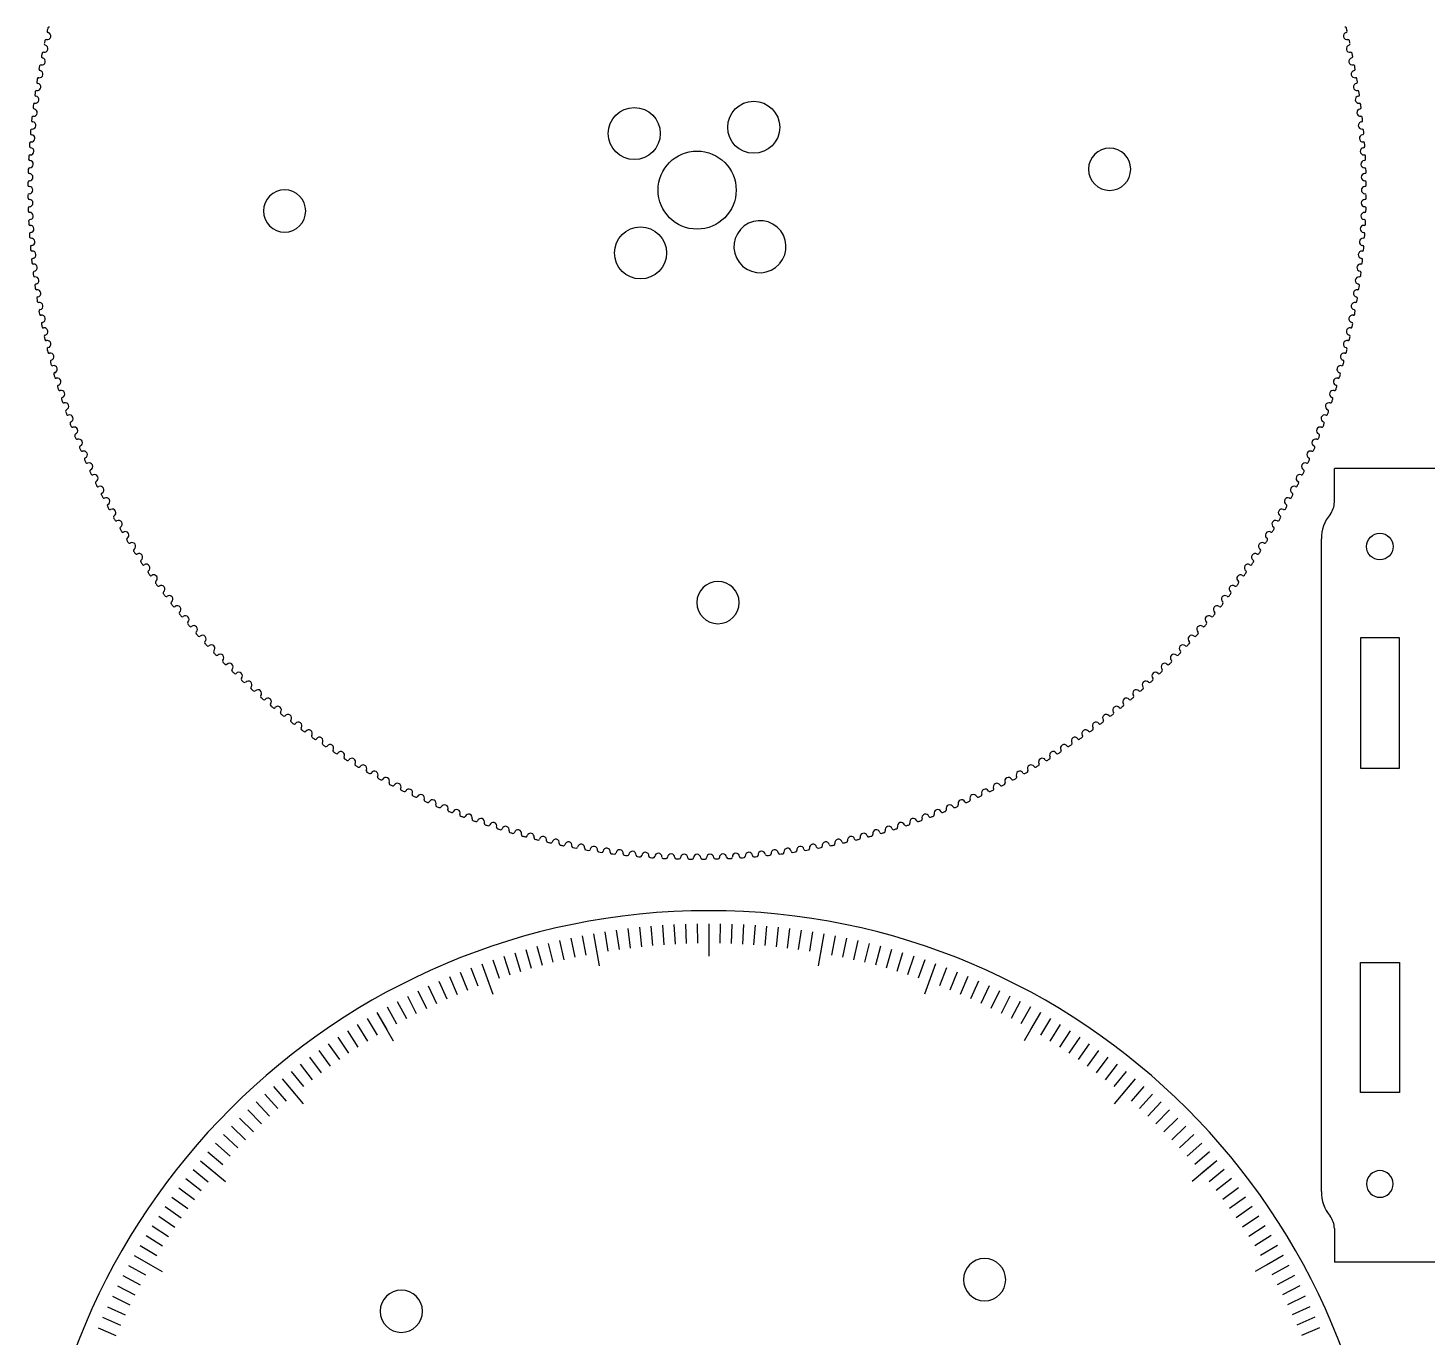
# Model space of a CAD drawing. Extents: x 367 to 1417, y -737 to 16.
# Drawn here: x 771.5 to 986.6, y -593.6 to -392.3 of the extents above; entities that cross this region are included whole.
import ezdxf

# ---------------------------------------------------------------- set-up
doc = ezdxf.new("R2010")
doc.units = 0
doc.layers.get('0').update_dxf_attribs({"color": 253, "linetype": 'CONTINUOUS'})

msp = doc.modelspace()

# ---------------------------------------------------------------- linework, layer by layer
at = {"color": 38}
for p, q in [((972.39, -465.19), (972.39, -460.03)), ((988.34, -460.03), (972.39, -460.03)), ((970.39, -571.21), (970.39, -470.85)), ((976.39, -486.08), (976.39, -506.08)), ((982.39, -486.08), (976.39, -486.08)), ((982.39, -506.08), (982.39, -486.08)), ((976.39, -506.08), (982.39, -506.08)), ((976.39, -555.98), (976.39, -535.98)), ((976.39, -535.98), (982.39, -535.98)), ((982.39, -535.98), (982.39, -555.98)), ((982.39, -555.98), (976.39, -555.98)), ((972.39, -576.87), (972.39, -582.03)), ((988.34, -582.03), (972.39, -582.03))]:
    msp.add_line(p, q, dxfattribs=at)
for p, q in [((860.24, -531.27), (860.71, -534.23)), ((862, -531), (862.42, -533.97)), ((863.77, -530.77), (864.13, -533.75)), ((865.54, -530.57), (865.85, -533.55)), ((867.31, -530.4), (867.57, -533.39)), ((869.08, -530.26), (869.29, -533.25)), ((870.86, -530.15), (871.02, -533.15)), ((872.64, -530.07), (872.74, -533.07)), ((874.42, -530.03), (874.47, -533.03)), ((876.2, -530.01), (876.2, -533.01)), ((876.2, -530.01), (876.2, -535.01)), ((877.98, -530.03), (877.93, -533.03)), ((879.76, -530.07), (879.66, -533.07)), ((881.54, -530.15), (881.38, -533.15)), ((883.32, -530.26), (883.11, -533.25)), ((885.09, -530.4), (884.83, -533.39)), ((886.86, -530.57), (886.55, -533.55)), ((888.63, -530.77), (888.27, -533.75)), ((890.4, -531), (889.98, -533.97)), ((892.16, -531.27), (891.69, -534.23)), ((851.52, -533.04), (852.25, -535.95)), ((853.25, -532.62), (853.93, -535.55)), ((854.99, -532.24), (855.62, -535.17)), ((856.74, -531.88), (857.31, -534.83)), ((858.49, -531.56), (859.01, -534.51)), ((858.49, -531.56), (859.36, -536.48)), ((893.91, -531.56), (893.04, -536.48)), ((893.91, -531.56), (893.39, -534.51)), ((895.66, -531.88), (895.09, -534.83)), ((897.41, -532.24), (896.78, -535.17)), ((899.15, -532.62), (898.47, -535.55)), ((900.88, -533.04), (900.15, -535.95)), ((842.99, -535.57), (843.97, -538.4)), ((844.68, -535), (845.61, -537.86)), ((846.38, -534.47), (847.26, -537.34)), ((848.08, -533.96), (848.91, -536.85)), ((849.8, -533.49), (850.58, -536.38)), ((902.6, -533.49), (901.82, -536.38)), ((904.32, -533.96), (903.49, -536.85)), ((906.02, -534.47), (905.14, -537.34)), ((907.72, -535), (906.79, -537.86)), ((909.41, -535.57), (908.43, -538.4)), ((837.99, -537.44), (839.11, -540.22)), ((839.65, -536.78), (840.72, -539.59)), ((841.31, -536.16), (842.34, -538.98)), ((841.31, -536.16), (843.02, -540.86)), ((911.09, -536.16), (909.38, -540.86)), ((911.09, -536.16), (910.06, -538.98)), ((912.75, -536.78), (911.68, -539.59)), ((914.41, -537.44), (913.29, -540.22)), ((833.09, -539.57), (834.36, -542.29)), ((834.71, -538.83), (835.93, -541.57)), ((836.35, -538.12), (837.52, -540.88)), ((916.05, -538.12), (914.88, -540.88)), ((917.69, -538.83), (916.47, -541.57)), ((919.31, -539.57), (918.04, -542.29)), ((828.31, -541.95), (829.72, -544.6)), ((829.89, -541.13), (831.25, -543.8)), ((831.49, -540.33), (832.8, -543.03)), ((920.91, -540.33), (919.6, -543.03)), ((922.51, -541.13), (921.15, -543.8)), ((924.09, -541.95), (922.68, -544.6)), ((825.2, -543.68), (826.7, -546.27)), ((825.2, -543.68), (827.7, -548.01)), ((826.75, -542.8), (828.2, -545.42)), ((925.65, -542.8), (924.2, -545.42)), ((927.2, -543.68), (924.7, -548.01)), ((927.2, -543.68), (925.7, -546.27)), ((822.15, -545.51), (823.74, -548.05)), ((823.67, -544.58), (825.21, -547.15)), ((928.73, -544.58), (927.19, -547.15)), ((930.25, -545.51), (928.66, -548.05)), ((817.7, -548.46), (819.42, -550.91)), ((819.16, -547.45), (820.84, -549.94)), ((820.65, -546.47), (822.28, -548.98)), ((931.75, -546.47), (930.12, -548.98)), ((933.24, -547.45), (931.56, -549.94)), ((934.7, -548.46), (932.98, -550.91)), ((814.81, -550.55), (816.62, -552.95)), ((816.25, -549.49), (818.01, -551.92)), ((936.15, -549.49), (934.39, -551.92)), ((937.59, -550.55), (935.78, -552.95)), ((812.01, -552.74), (813.9, -555.07)), ((813.4, -551.63), (815.25, -554)), ((939, -551.63), (937.15, -554)), ((940.39, -552.74), (938.5, -555.07)), ((810.64, -553.87), (812.56, -556.17)), ((810.64, -553.87), (813.85, -557.7)), ((941.76, -553.87), (938.55, -557.7)), ((941.76, -553.87), (939.84, -556.17)), ((807.95, -556.21), (809.96, -558.44)), ((809.28, -555.03), (811.25, -557.29)), ((943.12, -555.03), (941.15, -557.29)), ((944.45, -556.21), (942.44, -558.44)), ((805.34, -558.64), (807.43, -560.8)), ((806.64, -557.41), (808.68, -559.61)), ((945.76, -557.41), (943.72, -559.61)), ((947.06, -558.64), (944.97, -560.8)), ((802.83, -561.15), (804.99, -563.24)), ((804.08, -559.89), (806.2, -562.01)), ((948.32, -559.89), (946.2, -562.01)), ((949.57, -561.15), (947.41, -563.24)), ((801.6, -562.45), (803.8, -564.49)), ((950.8, -562.45), (948.6, -564.49)), ((799.22, -565.09), (801.48, -567.06)), ((800.4, -563.76), (802.63, -565.77)), ((952, -563.76), (949.77, -565.77)), ((953.18, -565.09), (950.92, -567.06)), ((796.93, -567.82), (799.26, -569.71)), ((798.06, -566.45), (800.36, -568.37)), ((798.06, -566.45), (801.89, -569.66)), ((954.34, -566.45), (950.51, -569.66)), ((954.34, -566.45), (952.04, -568.37)), ((955.47, -567.82), (953.14, -569.71)), ((795.82, -569.21), (798.19, -571.06)), ((956.58, -569.21), (954.21, -571.06)), ((793.68, -572.06), (796.11, -573.82)), ((794.74, -570.62), (797.14, -572.43)), ((957.66, -570.62), (955.26, -572.43)), ((958.72, -572.06), (956.29, -573.82)), ((792.65, -573.51), (795.1, -575.23)), ((959.75, -573.51), (957.3, -575.23)), ((791.64, -574.97), (794.13, -576.65)), ((960.76, -574.97), (958.27, -576.65)), ((789.7, -577.96), (792.24, -579.55)), ((790.66, -576.46), (793.17, -578.09)), ((961.74, -576.46), (959.23, -578.09)), ((962.7, -577.96), (960.16, -579.55)), ((788.77, -579.48), (791.34, -581.02)), ((963.63, -579.48), (961.06, -581.02)), ((786.99, -582.56), (789.61, -584.01)), ((787.87, -581.01), (790.46, -582.51)), ((787.87, -581.01), (792.2, -583.51)), ((964.53, -581.01), (960.2, -583.51)), ((964.53, -581.01), (961.94, -582.51)), ((965.41, -582.56), (962.79, -584.01)), ((786.14, -584.12), (788.79, -585.53)), ((966.26, -584.12), (963.61, -585.53)), ((785.32, -585.7), (787.99, -587.06)), ((967.08, -585.7), (964.41, -587.06)), ((783.76, -588.9), (786.48, -590.17)), ((784.52, -587.3), (787.22, -588.61)), ((967.88, -587.3), (965.18, -588.61)), ((968.64, -588.9), (965.92, -590.17)), ((783.02, -590.52), (785.76, -591.74)), ((969.38, -590.52), (966.64, -591.74)), ((782.31, -592.16), (785.07, -593.33)), ((970.09, -592.16), (967.33, -593.33))]:
    msp.add_line(p, q)
for centre, radius in [((883.12, -407.56), 4), ((864.76, -408.52), 4), ((874.42, -417.22), 6), ((865.72, -426.88), 4), ((979.39, -472.03), 2.05)]:
    msp.add_circle(centre, radius, dxfattribs=at)
at = {"color": 38, "extrusion": (-3.63158e-16, -2.53073e-16, -1)}
msp.add_circle((-937.84, -414.01), 3.25, dxfattribs=at)
at = {"color": 38, "extrusion": (-3.46617e-16, -5.79594e-16, -1)}
msp.add_circle((-811, -420.43), 3.25, dxfattribs=at)
at = {"color": 38, "extrusion": (-1.91627e-16, -4.08063e-16, -1)}
msp.add_circle((-877.63, -480.64), 3.25, dxfattribs=at)
at = {"color": 38, "extrusion": (-5.76932e-16, -4.16334e-16, -1)}
msp.add_circle((-876.2, -632.01), 104, dxfattribs=at)
at = {"color": 38, "extrusion": (-4.16118e-16, -3.55103e-16, -1)}
msp.add_circle((-979.39, -570.03), 2.05, dxfattribs=at)
at = {"color": 38, "extrusion": (3.68313e-15, -4.23867e-15, -1)}
msp.add_circle((-918.61, -584.75), 3.25, dxfattribs=at)
at = {"color": 38, "extrusion": (3.24541e-15, 3.84373e-15, -1)}
msp.add_circle((-828.94, -589.6), 3.25, dxfattribs=at)
at = {"color": 38}
for centre, radius, start, end in [((774.5, -393.54), 0.555, 257.2568, 76.0766), ((874.42, -417.22), 102.88, 165.9768, 166.2454), ((774.69, -392.81), 0.2, 166.2454, 256.0766), ((774.8, -392.34), 0.2, 76.1456, 165.9768), ((974.34, -393.54), 0.555, 103.9234, 282.7432), ((974.04, -392.34), 0.2, 14.0232, 103.8544), ((974.15, -392.81), 0.2, 283.9234, 13.7546), ((874.42, -417.22), 102.88, 13.7546, 14.0232), ((774.06, -395.48), 0.555, 258.3679, 77.1877), ((774.23, -394.75), 0.2, 167.3565, 257.1877), ((874.42, -417.22), 102.88, 167.0879, 167.3565), ((774.34, -394.28), 0.2, 77.2568, 167.0879), ((974.78, -395.48), 0.555, 102.8123, 281.6321), ((974.5, -394.28), 0.2, 12.9121, 102.7432), ((974.61, -394.75), 0.2, 282.8123, 12.6435), ((874.42, -417.22), 102.88, 12.6435, 12.9121), ((773.66, -397.43), 0.555, 259.479, 78.2988), ((773.81, -396.69), 0.2, 168.4676, 258.2988), ((874.42, -417.22), 102.88, 168.1991, 168.4676), ((773.91, -396.22), 0.2, 78.3679, 168.1991), ((975.18, -397.43), 0.555, 101.7012, 280.521), ((974.93, -396.22), 0.2, 11.8009, 101.6321), ((975.03, -396.69), 0.2, 281.7012, 11.5324), ((874.42, -417.22), 102.88, 11.5324, 11.8009), ((773.17, -400.13), 0.2, 80.5901, 170.4213), ((773.3, -399.39), 0.555, 260.5901, 79.4099), ((874.42, -417.22), 102.88, 169.3102, 169.5787), ((773.44, -398.65), 0.2, 169.5787, 259.4099), ((773.52, -398.17), 0.2, 79.479, 169.3102), ((975.54, -399.39), 0.555, 100.5901, 279.4099), ((975.32, -398.17), 0.2, 10.6898, 100.521), ((975.4, -398.65), 0.2, 280.5901, 10.4213), ((874.42, -417.22), 102.88, 10.4213, 10.6898), ((975.67, -400.13), 0.2, 9.5787, 99.4099), ((874.42, -417.22), 102.88, 171.5324, 171.8009), ((772.86, -402.1), 0.2, 81.7012, 171.5324), ((773.09, -400.61), 0.2, 170.6898, 260.521), ((772.97, -401.35), 0.555, 261.7012, 80.521), ((874.42, -417.22), 102.88, 170.4213, 170.6898), ((975.87, -401.35), 0.555, 99.479, 278.2988), ((975.75, -400.61), 0.2, 279.479, 9.3102), ((874.42, -417.22), 102.88, 9.3102, 9.5787), ((975.98, -402.1), 0.2, 8.4676, 98.2988), ((874.42, -417.22), 102.88, 8.1991, 8.4676), ((874.42, -417.22), 102.88, 172.6435, 172.9121), ((772.59, -404.07), 0.2, 82.8123, 172.6435), ((772.79, -402.58), 0.2, 171.8009, 261.6321), ((772.68, -403.32), 0.555, 262.8123, 81.6321), ((976.16, -403.32), 0.555, 98.3679, 277.1877), ((976.05, -402.58), 0.2, 278.3679, 8.1991), ((976.25, -404.07), 0.2, 7.3565, 97.1877), ((874.42, -417.22), 102.88, 7.0879, 7.3565), ((874.42, -417.22), 102.88, 173.7546, 174.0232), ((772.3, -406.53), 0.2, 174.0232, 263.8544), ((772.35, -406.05), 0.2, 83.9234, 173.7546), ((772.53, -404.55), 0.2, 172.9121, 262.7432), ((772.43, -405.3), 0.555, 263.9234, 82.7432), ((976.41, -405.3), 0.555, 97.2568, 276.0766), ((976.31, -404.55), 0.2, 277.2568, 7.0879), ((976.49, -406.05), 0.2, 6.2454, 96.0766), ((976.54, -406.53), 0.2, 276.1456, 5.9768), ((874.42, -417.22), 102.88, 5.9768, 6.2454), ((874.42, -417.22), 102.88, 174.8657, 175.1343), ((772.11, -408.51), 0.2, 175.1343, 264.9655), ((772.15, -408.03), 0.2, 85.0345, 174.8657), ((772.22, -407.28), 0.555, 265.0345, 83.8544), ((976.62, -407.28), 0.555, 96.1456, 274.9655), ((976.69, -408.03), 0.2, 5.1343, 94.9655), ((976.73, -408.51), 0.2, 275.0345, 4.8657), ((874.42, -417.22), 102.88, 4.8657, 5.1343), ((874.42, -417.22), 102.88, 175.9768, 176.2454), ((771.96, -410.5), 0.2, 176.2454, 266.0766), ((772, -410.02), 0.2, 86.1456, 175.9768), ((771.91, -411.25), 0.555, 267.2568, 86.0766), ((772.05, -409.26), 0.555, 266.1456, 84.9655), ((976.79, -409.26), 0.555, 95.0345, 273.8544), ((976.93, -411.25), 0.555, 93.9234, 272.7432), ((976.84, -410.02), 0.2, 4.0232, 93.8544), ((976.88, -410.5), 0.2, 273.9234, 3.7546), ((874.42, -417.22), 102.88, 3.7546, 4.0232), ((874.42, -417.22), 102.88, 177.0879, 177.3565), ((771.85, -412.48), 0.2, 177.3565, 267.1877), ((771.87, -412), 0.2, 87.2568, 177.0879), ((771.81, -413.24), 0.555, 268.3679, 87.1877), ((977.03, -413.24), 0.555, 92.8123, 271.6321), ((976.97, -412), 0.2, 2.9121, 92.7432), ((976.99, -412.48), 0.2, 272.8123, 2.6435), ((874.42, -417.22), 102.88, 2.6435, 2.9121), ((874.42, -417.22), 102.88, 178.1991, 178.4676), ((771.78, -414.47), 0.2, 178.4676, 268.2988), ((771.79, -413.99), 0.2, 88.3679, 178.1991), ((771.76, -415.23), 0.555, 269.479, 88.2988), ((977.08, -415.23), 0.555, 91.7012, 270.521), ((977.05, -413.99), 0.2, 1.8009, 91.6321), ((977.06, -414.47), 0.2, 271.7012, 1.5324), ((874.42, -417.22), 102.88, 1.5324, 1.8009), ((874.42, -417.22), 102.88, 179.3102, 179.5787), ((771.74, -416.47), 0.2, 179.5787, 269.4099), ((771.75, -415.98), 0.2, 89.479, 179.3102), ((771.74, -417.22), 0.555, 270.5901, 89.4099), ((977.1, -417.22), 0.555, 90.5901, 269.4099), ((977.09, -415.98), 0.2, 0.6898, 90.521), ((977.1, -416.47), 0.2, 270.5901, 0.4213), ((874.42, -417.22), 102.88, 0.4213, 0.6898), ((771.74, -417.97), 0.2, 90.5901, 180.4213), ((874.42, -417.22), 102.88, 180.4213, 180.6898), ((771.75, -418.46), 0.2, 180.6898, 270.521), ((771.76, -419.21), 0.555, 271.7012, 90.521), ((977.08, -419.21), 0.555, 89.479, 268.2988), ((977.09, -418.46), 0.2, 269.479, 359.3102), ((977.1, -417.97), 0.2, 359.5787, 89.4099), ((874.42, -417.22), 102.88, 359.3102, 359.5787), ((771.78, -419.97), 0.2, 91.7012, 181.5324), ((874.42, -417.22), 102.88, 181.5324, 181.8009), ((771.79, -420.45), 0.2, 181.8009, 271.6321), ((771.81, -421.2), 0.555, 272.8123, 91.6321), ((977.03, -421.2), 0.555, 88.3679, 267.1877), ((977.05, -420.45), 0.2, 268.3679, 358.1991), ((977.06, -419.97), 0.2, 358.4676, 88.2988), ((874.42, -417.22), 102.88, 358.1991, 358.4676), ((771.85, -421.96), 0.2, 92.8123, 182.6435), ((874.42, -417.22), 102.88, 182.6435, 182.9121), ((771.87, -422.44), 0.2, 182.9121, 272.7432), ((771.91, -423.19), 0.555, 273.9234, 92.7432), ((884.08, -425.92), 4, 319.0625, 318), ((976.93, -423.19), 0.555, 87.2568, 266.0766), ((976.97, -422.44), 0.2, 267.2568, 357.0879), ((976.99, -421.96), 0.2, 357.3565, 87.1877), ((874.42, -417.22), 102.88, 357.0879, 357.3565), ((771.96, -423.94), 0.2, 93.9234, 183.7546), ((874.42, -417.22), 102.88, 183.7546, 184.0232), ((772, -424.42), 0.2, 184.0232, 273.8544), ((772.11, -425.93), 0.2, 95.0345, 184.8657), ((772.05, -425.18), 0.555, 275.0345, 93.8544), ((976.79, -425.18), 0.555, 86.1456, 264.9655), ((976.73, -425.93), 0.2, 355.1343, 84.9655), ((976.84, -424.42), 0.2, 266.1456, 355.9768), ((976.88, -423.94), 0.2, 356.2454, 86.0766), ((874.42, -417.22), 102.88, 355.9768, 356.2454), ((874.42, -417.22), 102.88, 184.8657, 185.1343), ((772.15, -426.41), 0.2, 185.1343, 274.9655), ((772.3, -427.91), 0.2, 96.1456, 185.9768), ((874.42, -417.22), 102.88, 185.9768, 186.2454), ((772.22, -427.16), 0.555, 276.1456, 94.9655), ((976.62, -427.16), 0.555, 85.0345, 263.8544), ((976.54, -427.91), 0.2, 354.0232, 83.8544), ((976.69, -426.41), 0.2, 265.0345, 354.8657), ((874.42, -417.22), 102.88, 353.7546, 354.0232), ((874.42, -417.22), 102.88, 354.8657, 355.1343), ((772.35, -428.39), 0.2, 186.2454, 276.0766), ((772.53, -429.89), 0.2, 97.2568, 187.0879), ((874.42, -417.22), 102.88, 187.0879, 187.3565), ((772.43, -429.14), 0.555, 277.2568, 96.0766), ((976.41, -429.14), 0.555, 83.9234, 262.7432), ((976.31, -429.89), 0.2, 352.9121, 82.7432), ((874.42, -417.22), 102.88, 352.6435, 352.9121), ((976.49, -428.39), 0.2, 263.9234, 353.7546), ((772.59, -430.37), 0.2, 187.3565, 277.1877), ((772.79, -431.86), 0.2, 98.3679, 188.1991), ((874.42, -417.22), 102.88, 188.1991, 188.4676), ((772.68, -431.12), 0.555, 278.3679, 97.1877), ((976.16, -431.12), 0.555, 82.8123, 261.6321), ((976.05, -431.86), 0.2, 351.8009, 81.6321), ((874.42, -417.22), 102.88, 351.5324, 351.8009), ((976.25, -430.37), 0.2, 262.8123, 352.6435), ((772.86, -432.34), 0.2, 188.4676, 278.2988), ((772.97, -433.09), 0.555, 279.479, 98.2988), ((773.09, -433.83), 0.2, 99.479, 189.3102), ((874.42, -417.22), 102.88, 189.3102, 189.5787), ((773.17, -434.31), 0.2, 189.5787, 279.4099), ((975.87, -433.09), 0.555, 81.7012, 260.521), ((975.67, -434.31), 0.2, 260.5901, 350.4213), ((975.75, -433.83), 0.2, 350.6898, 80.521), ((874.42, -417.22), 102.88, 350.4213, 350.6898), ((975.98, -432.34), 0.2, 261.7012, 351.5324), ((773.3, -435.05), 0.555, 280.5901, 99.4099), ((773.44, -435.79), 0.2, 100.5901, 190.4213), ((874.42, -417.22), 102.88, 190.4213, 190.6898), ((773.52, -436.27), 0.2, 190.6898, 280.521), ((773.66, -437.01), 0.555, 281.7012, 100.521), ((975.18, -437.01), 0.555, 79.479, 258.2988), ((975.54, -435.05), 0.555, 80.5901, 259.4099), ((975.32, -436.27), 0.2, 259.479, 349.3102), ((975.4, -435.79), 0.2, 349.5787, 79.4099), ((874.42, -417.22), 102.88, 349.3102, 349.5787), ((773.81, -437.75), 0.2, 101.7012, 191.5324), ((874.42, -417.22), 102.88, 191.5324, 191.8009), ((773.91, -438.22), 0.2, 191.8009, 281.6321), ((774.06, -438.96), 0.555, 282.8123, 101.6321), ((974.78, -438.96), 0.555, 78.3679, 257.1877), ((974.93, -438.22), 0.2, 258.3679, 348.1991), ((975.03, -437.75), 0.2, 348.4676, 78.2988), ((874.42, -417.22), 102.88, 348.1991, 348.4676), ((774.23, -439.69), 0.2, 102.8123, 192.6435), ((874.42, -417.22), 102.88, 192.6435, 192.9121), ((774.34, -440.16), 0.2, 192.9121, 282.7432), ((774.5, -440.9), 0.555, 283.9234, 102.7432), ((974.34, -440.9), 0.555, 77.2568, 256.0766), ((974.5, -440.16), 0.2, 257.2568, 347.0879), ((974.61, -439.69), 0.2, 347.3565, 77.1877), ((874.42, -417.22), 102.88, 347.0879, 347.3565), ((774.69, -441.63), 0.2, 103.9234, 193.7546), ((874.42, -417.22), 102.88, 193.7546, 194.0232), ((774.8, -442.1), 0.2, 194.0232, 283.8544), ((774.98, -442.83), 0.555, 285.0345, 103.8544), ((973.86, -442.83), 0.555, 76.1456, 254.9655), ((974.04, -442.1), 0.2, 256.1456, 345.9768), ((974.15, -441.63), 0.2, 346.2454, 76.0766), ((874.42, -417.22), 102.88, 345.9768, 346.2454), ((775.18, -443.56), 0.2, 105.0345, 194.8657), ((874.42, -417.22), 102.88, 194.8657, 195.1343), ((775.3, -444.03), 0.2, 195.1343, 284.9655), ((775.5, -444.76), 0.555, 286.1456, 104.9655), ((973.34, -444.76), 0.555, 75.0345, 253.8544), ((973.54, -444.03), 0.2, 255.0345, 344.8657), ((973.66, -443.56), 0.2, 345.1343, 74.9655), ((874.42, -417.22), 102.88, 344.8657, 345.1343), ((775.71, -445.48), 0.2, 106.1456, 195.9768), ((874.42, -417.22), 102.88, 195.9768, 196.2454), ((775.84, -445.94), 0.2, 196.2454, 286.0766), ((776.05, -446.67), 0.555, 287.2568, 106.0766), ((776.27, -447.39), 0.2, 107.2568, 197.0879), ((972.79, -446.67), 0.555, 73.9234, 252.7432), ((972.57, -447.39), 0.2, 342.9121, 72.7432), ((973, -445.94), 0.2, 253.9234, 343.7546), ((973.13, -445.48), 0.2, 344.0232, 73.8544), ((874.42, -417.22), 102.88, 343.7546, 344.0232), ((874.42, -417.22), 102.88, 197.0879, 197.3565), ((776.42, -447.85), 0.2, 197.3565, 287.1877), ((776.64, -448.57), 0.555, 288.3679, 107.1877), ((776.88, -449.29), 0.2, 108.3679, 198.1991), ((874.42, -417.22), 102.88, 198.1991, 198.4676), ((972.2, -448.57), 0.555, 72.8123, 251.6321), ((874.42, -417.22), 102.88, 341.5324, 341.8009), ((971.96, -449.29), 0.2, 341.8009, 71.6321), ((972.42, -447.85), 0.2, 252.8123, 342.6435), ((874.42, -417.22), 102.88, 342.6435, 342.9121), ((777.03, -449.75), 0.2, 198.4676, 288.2988), ((777.27, -450.46), 0.555, 289.479, 108.2988), ((777.52, -451.17), 0.2, 109.479, 199.3102), ((874.42, -417.22), 102.88, 199.3102, 199.5787), ((777.68, -451.63), 0.2, 199.5787, 289.4099), ((971.57, -450.46), 0.555, 71.7012, 250.521), ((971.16, -451.63), 0.2, 250.5901, 340.4213), ((874.42, -417.22), 102.88, 340.4213, 340.6898), ((971.32, -451.17), 0.2, 340.6898, 70.521), ((971.81, -449.75), 0.2, 251.7012, 341.5324), ((777.93, -452.34), 0.555, 290.5901, 109.4099), ((778.2, -453.05), 0.2, 110.5901, 200.4213), ((874.42, -417.22), 102.88, 200.4213, 200.6898), ((778.36, -453.5), 0.2, 200.6898, 290.521), ((778.63, -454.2), 0.555, 291.7012, 110.521), ((970.21, -454.2), 0.555, 69.479, 248.2988), ((970.91, -452.34), 0.555, 70.5901, 249.4099), ((970.48, -453.5), 0.2, 249.479, 339.3102), ((874.42, -417.22), 102.88, 339.3102, 339.5787), ((970.64, -453.05), 0.2, 339.5787, 69.4099), ((778.91, -454.91), 0.2, 111.7012, 201.5324), ((874.42, -417.22), 102.88, 201.5324, 201.8009), ((779.09, -455.35), 0.2, 201.8009, 291.6321), ((779.36, -456.05), 0.555, 292.8123, 111.6321), ((969.48, -456.05), 0.555, 68.3679, 247.1877), ((969.75, -455.35), 0.2, 248.3679, 338.1991), ((874.42, -417.22), 102.88, 338.1991, 338.4676), ((969.93, -454.91), 0.2, 338.4676, 68.2988), ((779.66, -456.75), 0.2, 112.8123, 202.6435), ((874.42, -417.22), 102.88, 202.6435, 202.9121), ((779.84, -457.19), 0.2, 202.9121, 292.7432), ((780.13, -457.89), 0.555, 293.9234, 112.7432), ((968.71, -457.89), 0.555, 67.2568, 246.0766), ((969, -457.19), 0.2, 247.2568, 337.0879), ((874.42, -417.22), 102.88, 337.0879, 337.3565), ((969.18, -456.75), 0.2, 337.3565, 67.1877), ((780.44, -458.58), 0.2, 113.9234, 203.7546), ((874.42, -417.22), 102.88, 203.7546, 204.0232), ((780.64, -459.02), 0.2, 204.0232, 293.8544), ((780.94, -459.71), 0.555, 295.0345, 113.8544), ((781.26, -460.4), 0.2, 115.0345, 204.8657), ((967.9, -459.71), 0.555, 66.1456, 244.9655), ((967.58, -460.4), 0.2, 335.1343, 64.9655), ((968.2, -459.02), 0.2, 246.1456, 335.9768), ((874.42, -417.22), 102.88, 335.9768, 336.2454), ((968.4, -458.58), 0.2, 336.2454, 66.0766), ((874.42, -417.22), 102.88, 204.8657, 205.1343), ((781.46, -460.83), 0.2, 205.1343, 294.9655), ((781.78, -461.52), 0.555, 296.1456, 114.9655), ((782.12, -462.19), 0.2, 116.1456, 205.9768), ((874.42, -417.22), 102.88, 205.9768, 206.2454), ((967.06, -461.52), 0.555, 65.0345, 243.8544), ((874.42, -417.22), 102.88, 333.7546, 334.0232), ((966.72, -462.19), 0.2, 334.0232, 63.8544), ((967.38, -460.83), 0.2, 245.0345, 334.8657), ((874.42, -417.22), 102.88, 334.8657, 335.1343), ((782.33, -462.63), 0.2, 206.2454, 296.0766), ((782.66, -463.3), 0.555, 297.2568, 116.0766), ((783, -463.98), 0.2, 117.2568, 207.0879), ((874.42, -417.22), 102.88, 207.0879, 207.3565), ((783.23, -464.4), 0.2, 207.3565, 297.1877), ((783.57, -465.07), 0.555, 298.3679, 117.1877), ((965.27, -465.07), 0.555, 62.8123, 241.6321), ((965.61, -464.4), 0.2, 242.8123, 332.6435), ((966.18, -463.3), 0.555, 63.9234, 242.7432), ((874.42, -417.22), 102.88, 332.6435, 332.9121), ((965.84, -463.98), 0.2, 332.9121, 62.7432), ((966.51, -462.63), 0.2, 243.9234, 333.7546), ((783.93, -465.74), 0.2, 118.3679, 208.1991), ((874.42, -417.22), 102.88, 208.1991, 208.4676), ((784.16, -466.16), 0.2, 208.4676, 298.2988), ((784.52, -466.83), 0.555, 299.479, 118.2988), ((964.32, -466.83), 0.555, 61.7012, 240.521), ((964.68, -466.16), 0.2, 241.7012, 331.5324), ((874.42, -417.22), 102.88, 331.5324, 331.8009), ((964.91, -465.74), 0.2, 331.8009, 61.6321), ((969.39, -465.19), 3, 321.0576, 360), ((784.89, -467.48), 0.2, 119.479, 209.3102), ((874.42, -417.22), 102.88, 209.3102, 209.5787), ((785.12, -467.9), 0.2, 209.5787, 299.4099), ((785.49, -468.56), 0.555, 300.5901, 119.4099), ((963.35, -468.56), 0.555, 60.5901, 239.4099), ((963.72, -467.9), 0.2, 240.5901, 330.4213), ((874.42, -417.22), 102.88, 330.4213, 330.6898), ((963.95, -467.48), 0.2, 330.6898, 60.521), ((976.39, -470.85), 6, 141.0576, 180), ((785.88, -469.21), 0.2, 120.5901, 210.4213), ((874.42, -417.22), 102.88, 210.4213, 210.6898), ((786.12, -469.63), 0.2, 210.6898, 300.521), ((786.51, -470.28), 0.555, 301.7012, 120.521), ((786.9, -470.92), 0.2, 121.7012, 211.5324), ((874.42, -417.22), 102.88, 211.5324, 211.8009), ((962.33, -470.28), 0.555, 59.479, 238.2988), ((874.42, -417.22), 102.88, 328.1991, 328.4676), ((961.94, -470.92), 0.2, 328.4676, 58.2988), ((962.72, -469.63), 0.2, 239.479, 329.3102), ((874.42, -417.22), 102.88, 329.3102, 329.5787), ((962.96, -469.21), 0.2, 329.5787, 59.4099), ((787.16, -471.33), 0.2, 211.8009, 301.6321), ((787.55, -471.97), 0.555, 302.8123, 121.6321), ((787.96, -472.61), 0.2, 122.8123, 212.6435), ((874.42, -417.22), 102.88, 212.6435, 212.9121), ((788.22, -473.01), 0.2, 212.9121, 302.7432), ((788.63, -473.65), 0.555, 303.9234, 122.7432), ((960.21, -473.65), 0.555, 57.2568, 236.0766), ((960.62, -473.01), 0.2, 237.2568, 327.0879), ((961.29, -471.97), 0.555, 58.3679, 237.1877), ((874.42, -417.22), 102.88, 327.0879, 327.3565), ((960.88, -472.61), 0.2, 327.3565, 57.1877), ((961.68, -471.33), 0.2, 238.3679, 328.1991), ((789.05, -474.27), 0.2, 123.9234, 213.7546), ((874.42, -417.22), 102.88, 213.7546, 214.0232), ((789.32, -474.67), 0.2, 214.0232, 303.8544), ((789.74, -475.3), 0.555, 305.0345, 123.8544), ((959.1, -475.3), 0.555, 56.1456, 234.9655), ((959.52, -474.67), 0.2, 236.1456, 325.9768), ((874.42, -417.22), 102.88, 325.9768, 326.2454), ((959.79, -474.27), 0.2, 326.2454, 56.0766), ((790.17, -475.92), 0.2, 125.0345, 214.8657), ((874.42, -417.22), 102.88, 214.8657, 215.1343), ((790.45, -476.31), 0.2, 215.1343, 304.9655), ((790.88, -476.93), 0.555, 306.1456, 124.9655), ((791.33, -477.54), 0.2, 126.1456, 215.9768), ((957.96, -476.93), 0.555, 55.0345, 233.8544), ((957.51, -477.54), 0.2, 324.0232, 53.8544), ((958.39, -476.31), 0.2, 235.0345, 324.8657), ((874.42, -417.22), 102.88, 324.8657, 325.1343), ((958.67, -475.92), 0.2, 325.1343, 54.9655), ((874.42, -417.22), 102.88, 215.9768, 216.2454), ((791.61, -477.93), 0.2, 216.2454, 306.0766), ((792.06, -478.54), 0.555, 307.2568, 126.0766), ((792.51, -479.14), 0.2, 127.2568, 217.0879), ((874.42, -417.22), 102.88, 217.0879, 217.3565), ((792.8, -479.52), 0.2, 217.3565, 307.1877), ((793.26, -480.12), 0.555, 308.3679, 127.1877), ((955.58, -480.12), 0.555, 52.8123, 231.6321), ((956.04, -479.52), 0.2, 232.8123, 322.6435), ((874.42, -417.22), 102.88, 322.6435, 322.9121), ((956.78, -478.54), 0.555, 53.9234, 232.7432), ((956.33, -479.14), 0.2, 322.9121, 52.7432), ((957.23, -477.93), 0.2, 233.9234, 323.7546), ((874.42, -417.22), 102.88, 323.7546, 324.0232), ((793.73, -480.72), 0.2, 128.3679, 218.1991), ((874.42, -417.22), 102.88, 218.1991, 218.4676), ((794.03, -481.09), 0.2, 218.4676, 308.2988), ((794.5, -481.69), 0.555, 309.479, 128.2988), ((954.34, -481.69), 0.555, 51.7012, 230.521), ((954.81, -481.09), 0.2, 231.7012, 321.5324), ((874.42, -417.22), 102.88, 321.5324, 321.8009), ((955.11, -480.72), 0.2, 321.8009, 51.6321), ((794.98, -482.27), 0.2, 129.479, 219.3102), ((874.42, -417.22), 102.88, 219.3102, 219.5787), ((795.28, -482.64), 0.2, 219.5787, 309.4099), ((795.76, -483.22), 0.555, 310.5901, 129.4099), ((796.25, -483.8), 0.2, 130.5901, 220.4213), ((874.42, -417.22), 102.88, 220.4213, 220.6898), ((874.42, -417.22), 102.88, 319.3102, 319.5787), ((953.08, -483.22), 0.555, 50.5901, 229.4099), ((952.59, -483.8), 0.2, 319.5787, 49.4099), ((953.56, -482.64), 0.2, 230.5901, 320.4213), ((874.42, -417.22), 102.88, 320.4213, 320.6898), ((953.86, -482.27), 0.2, 320.6898, 50.521), ((796.56, -484.16), 0.2, 220.6898, 310.521), ((797.05, -484.74), 0.555, 311.7012, 130.521), ((797.56, -485.3), 0.2, 131.7012, 221.5324), ((874.42, -417.22), 102.88, 221.5324, 221.8009), ((797.88, -485.66), 0.2, 221.8009, 311.6321), ((798.38, -486.22), 0.555, 312.8123, 131.6321), ((950.46, -486.22), 0.555, 48.3679, 227.1877), ((950.96, -485.66), 0.2, 228.3679, 318.1991), ((874.42, -417.22), 102.88, 318.1991, 318.4676), ((951.79, -484.74), 0.555, 49.479, 228.2988), ((951.28, -485.3), 0.2, 318.4676, 48.2988), ((952.28, -484.16), 0.2, 229.479, 319.3102), ((798.89, -486.78), 0.2, 132.8123, 222.6435), ((874.42, -417.22), 102.88, 222.6435, 222.9121), ((799.22, -487.13), 0.2, 222.9121, 312.7432), ((799.73, -487.69), 0.555, 313.9234, 132.7432), ((800.25, -488.23), 0.2, 133.9234, 223.7546), ((949.11, -487.69), 0.555, 47.2568, 226.0766), ((948.59, -488.23), 0.2, 316.2454, 46.0766), ((949.62, -487.13), 0.2, 227.2568, 317.0879), ((874.42, -417.22), 102.88, 317.0879, 317.3565), ((949.95, -486.78), 0.2, 317.3565, 47.1877), ((874.42, -417.22), 102.88, 223.7546, 224.0232), ((800.59, -488.58), 0.2, 224.0232, 313.8544), ((801.11, -489.12), 0.555, 315.0345, 133.8544), ((801.65, -489.65), 0.2, 135.0345, 224.8657), ((874.42, -417.22), 102.88, 224.8657, 225.1343), ((801.99, -489.99), 0.2, 225.1343, 314.9655), ((802.52, -490.53), 0.555, 316.1456, 134.9655), ((946.32, -490.53), 0.555, 45.0345, 223.8544), ((946.85, -489.99), 0.2, 225.0345, 314.8657), ((874.42, -417.22), 102.88, 314.8657, 315.1343), ((947.73, -489.12), 0.555, 46.1456, 224.9655), ((947.19, -489.65), 0.2, 315.1343, 44.9655), ((948.25, -488.58), 0.2, 226.1456, 315.9768), ((874.42, -417.22), 102.88, 315.9768, 316.2454), ((803.06, -491.05), 0.2, 136.1456, 225.9768), ((874.42, -417.22), 102.88, 225.9768, 226.2454), ((803.41, -491.39), 0.2, 226.2454, 316.0766), ((803.95, -491.91), 0.555, 317.2568, 136.0766), ((804.51, -492.42), 0.2, 137.2568, 227.0879), ((944.89, -491.91), 0.555, 43.9234, 222.7432), ((944.33, -492.42), 0.2, 312.9121, 42.7432), ((945.43, -491.39), 0.2, 223.9234, 313.7546), ((874.42, -417.22), 102.88, 313.7546, 314.0232), ((945.78, -491.05), 0.2, 314.0232, 43.8544), ((874.42, -417.22), 102.88, 227.0879, 227.3565), ((804.86, -492.75), 0.2, 227.3565, 317.1877), ((805.42, -493.26), 0.555, 318.3679, 137.1877), ((805.98, -493.76), 0.2, 138.3679, 228.1991), ((874.42, -417.22), 102.88, 228.1991, 228.4676), ((806.34, -494.08), 0.2, 228.4676, 318.2988), ((806.9, -494.59), 0.555, 319.479, 138.2988), ((941.94, -494.59), 0.555, 41.7012, 220.521), ((942.5, -494.08), 0.2, 221.7012, 311.5324), ((874.42, -417.22), 102.88, 311.5324, 311.8009), ((943.42, -493.26), 0.555, 42.8123, 221.6321), ((942.86, -493.76), 0.2, 311.8009, 41.6321), ((943.98, -492.75), 0.2, 222.8123, 312.6435), ((874.42, -417.22), 102.88, 312.6435, 312.9121), ((807.48, -495.08), 0.2, 139.479, 229.3102), ((874.42, -417.22), 102.88, 229.3102, 229.5787), ((807.84, -495.39), 0.2, 229.5787, 319.4099), ((808.42, -495.88), 0.555, 320.5901, 139.4099), ((809, -496.36), 0.2, 140.5901, 230.4213), ((874.42, -417.22), 102.88, 230.4213, 230.6898), ((809.37, -496.66), 0.2, 230.6898, 320.521), ((809.95, -497.14), 0.555, 321.7012, 140.521), ((938.89, -497.14), 0.555, 39.479, 218.2988), ((939.47, -496.66), 0.2, 219.479, 309.3102), ((874.42, -417.22), 102.88, 309.3102, 309.5787), ((940.42, -495.88), 0.555, 40.5901, 219.4099), ((939.84, -496.36), 0.2, 309.5787, 39.4099), ((941, -495.39), 0.2, 220.5901, 310.4213), ((874.42, -417.22), 102.88, 310.4213, 310.6898), ((941.36, -495.08), 0.2, 310.6898, 40.521), ((810.55, -497.61), 0.2, 141.7012, 231.5324), ((874.42, -417.22), 102.88, 231.5324, 231.8009), ((810.92, -497.91), 0.2, 231.8009, 321.6321), ((811.52, -498.38), 0.555, 322.8123, 141.6321), ((812.12, -498.84), 0.2, 142.8123, 232.6435), ((874.42, -417.22), 102.88, 232.6435, 232.9121), ((874.42, -417.22), 102.88, 307.0879, 307.3565), ((937.32, -498.38), 0.555, 38.3679, 217.1877), ((936.72, -498.84), 0.2, 307.3565, 37.1877), ((937.92, -497.91), 0.2, 218.3679, 308.1991), ((874.42, -417.22), 102.88, 308.1991, 308.4676), ((938.29, -497.61), 0.2, 308.4676, 38.2988), ((812.5, -499.13), 0.2, 232.9121, 322.7432), ((813.1, -499.58), 0.555, 323.9234, 142.7432), ((813.71, -500.03), 0.2, 143.9234, 233.7546), ((874.42, -417.22), 102.88, 233.7546, 234.0232), ((814.1, -500.31), 0.2, 234.0232, 323.8544), ((814.71, -500.76), 0.555, 325.0345, 143.8544), ((815.33, -501.19), 0.2, 145.0345, 234.8657), ((934.13, -500.76), 0.555, 36.1456, 214.9655), ((933.51, -501.19), 0.2, 305.1343, 34.9655), ((934.74, -500.31), 0.2, 216.1456, 305.9768), ((874.42, -417.22), 102.88, 305.9768, 306.2454), ((935.74, -499.58), 0.555, 37.2568, 216.0766), ((935.13, -500.03), 0.2, 306.2454, 36.0766), ((936.34, -499.13), 0.2, 217.2568, 307.0879), ((874.42, -417.22), 102.88, 234.8657, 235.1343), ((815.72, -501.47), 0.2, 235.1343, 324.9655), ((816.34, -501.9), 0.555, 326.1456, 144.9655), ((816.97, -502.32), 0.2, 146.1456, 235.9768), ((874.42, -417.22), 102.88, 235.9768, 236.2454), ((817.37, -502.59), 0.2, 236.2454, 326.0766), ((817.99, -503.01), 0.555, 327.2568, 146.0766), ((818.63, -503.42), 0.2, 147.2568, 237.0879), ((930.85, -503.01), 0.555, 33.9234, 212.7432), ((930.21, -503.42), 0.2, 302.9121, 32.7432), ((931.47, -502.59), 0.2, 213.9234, 303.7546), ((874.42, -417.22), 102.88, 303.7546, 304.0232), ((932.5, -501.9), 0.555, 35.0345, 213.8544), ((931.87, -502.32), 0.2, 304.0232, 33.8544), ((933.12, -501.47), 0.2, 215.0345, 304.8657), ((874.42, -417.22), 102.88, 304.8657, 305.1343), ((874.42, -417.22), 102.88, 237.0879, 237.3565), ((819.03, -503.68), 0.2, 237.3565, 327.1877), ((819.67, -504.09), 0.555, 328.3679, 147.1877), ((820.31, -504.48), 0.2, 148.3679, 238.1991), ((874.42, -417.22), 102.88, 238.1991, 238.4676), ((820.72, -504.74), 0.2, 238.4676, 328.2988), ((821.36, -505.13), 0.555, 329.479, 148.2988), ((822.01, -505.52), 0.2, 149.479, 239.3102), ((927.48, -505.13), 0.555, 31.7012, 210.521), ((926.83, -505.52), 0.2, 300.6898, 30.521), ((928.12, -504.74), 0.2, 211.7012, 301.5324), ((874.42, -417.22), 102.88, 301.5324, 301.8009), ((929.17, -504.09), 0.555, 32.8123, 211.6321), ((928.53, -504.48), 0.2, 301.8009, 31.6321), ((929.81, -503.68), 0.2, 212.8123, 302.6435), ((874.42, -417.22), 102.88, 302.6435, 302.9121), ((874.42, -417.22), 102.88, 239.3102, 239.5787), ((822.43, -505.76), 0.2, 239.5787, 329.4099), ((823.08, -506.15), 0.555, 330.5901, 149.4099), ((823.74, -506.52), 0.2, 150.5901, 240.4213), ((874.42, -417.22), 102.88, 240.4213, 240.6898), ((824.16, -506.75), 0.2, 240.6898, 330.521), ((824.81, -507.12), 0.555, 331.7012, 150.521), ((825.48, -507.48), 0.2, 151.7012, 241.5324), ((826.57, -508.07), 0.555, 332.8123, 151.6321), ((922.27, -508.07), 0.555, 28.3679, 207.1877), ((923.36, -507.48), 0.2, 298.4676, 28.2988), ((924.03, -507.12), 0.555, 29.479, 208.2988), ((924.68, -506.75), 0.2, 209.479, 299.3102), ((874.42, -417.22), 102.88, 299.3102, 299.5787), ((925.1, -506.52), 0.2, 299.5787, 29.4099), ((925.76, -506.15), 0.555, 30.5901, 209.4099), ((926.41, -505.76), 0.2, 210.5901, 300.4213), ((874.42, -417.22), 102.88, 300.4213, 300.6898), ((874.42, -417.22), 102.88, 241.5324, 241.8009), ((825.9, -507.71), 0.2, 241.8009, 331.6321), ((827.24, -508.41), 0.2, 152.8123, 242.6435), ((874.42, -417.22), 102.88, 242.6435, 242.9121), ((827.66, -508.64), 0.2, 242.9121, 332.7432), ((828.34, -508.98), 0.555, 333.9234, 152.7432), ((829.01, -509.31), 0.2, 153.9234, 243.7546), ((874.42, -417.22), 102.88, 243.7546, 244.0232), ((829.45, -509.52), 0.2, 244.0232, 333.8544), ((830.12, -509.86), 0.555, 335.0345, 153.8544), ((918.72, -509.86), 0.555, 26.1456, 204.9655), ((919.39, -509.52), 0.2, 206.1456, 295.9768), ((874.42, -417.22), 102.88, 295.9768, 296.2454), ((919.83, -509.31), 0.2, 296.2454, 26.0766), ((920.5, -508.98), 0.555, 27.2568, 206.0766), ((921.18, -508.64), 0.2, 207.2568, 297.0879), ((874.42, -417.22), 102.88, 297.0879, 297.3565), ((921.6, -508.41), 0.2, 297.3565, 27.1877), ((922.94, -507.71), 0.2, 208.3679, 298.1991), ((874.42, -417.22), 102.88, 298.1991, 298.4676), ((830.81, -510.18), 0.2, 155.0345, 244.8657), ((874.42, -417.22), 102.88, 244.8657, 245.1343), ((831.24, -510.38), 0.2, 245.1343, 334.9655), ((831.93, -510.7), 0.555, 336.1456, 154.9655), ((832.62, -511), 0.2, 156.1456, 245.9768), ((874.42, -417.22), 102.88, 245.9768, 246.2454), ((833.06, -511.2), 0.2, 246.2454, 336.0766), ((833.75, -511.51), 0.555, 337.2568, 156.0766), ((834.45, -511.8), 0.2, 157.2568, 247.0879), ((835.59, -512.28), 0.555, 338.3679, 157.1877), ((913.25, -512.28), 0.555, 22.8123, 201.6321), ((914.39, -511.8), 0.2, 292.9121, 22.7432), ((915.09, -511.51), 0.555, 23.9234, 202.7432), ((915.78, -511.2), 0.2, 203.9234, 293.7546), ((874.42, -417.22), 102.88, 293.7546, 294.0232), ((916.22, -511), 0.2, 294.0232, 23.8544), ((916.91, -510.7), 0.555, 25.0345, 203.8544), ((917.6, -510.38), 0.2, 205.0345, 294.8657), ((874.42, -417.22), 102.88, 294.8657, 295.1343), ((918.03, -510.18), 0.2, 295.1343, 24.9655), ((874.42, -417.22), 102.88, 247.0879, 247.3565), ((834.89, -511.98), 0.2, 247.3565, 337.1877), ((836.29, -512.55), 0.2, 158.3679, 248.1991), ((874.42, -417.22), 102.88, 248.1991, 248.4676), ((836.73, -512.73), 0.2, 248.4676, 338.2988), ((837.44, -513.01), 0.555, 339.479, 158.2988), ((838.14, -513.28), 0.2, 159.479, 249.3102), ((874.42, -417.22), 102.88, 249.3102, 249.5787), ((838.59, -513.44), 0.2, 249.5787, 339.4099), ((839.3, -513.71), 0.555, 340.5901, 159.4099), ((840.01, -513.96), 0.2, 160.5901, 250.4213), ((841.18, -514.37), 0.555, 341.7012, 160.521), ((907.66, -514.37), 0.555, 19.479, 198.2988), ((908.83, -513.96), 0.2, 289.5787, 19.4099), ((909.54, -513.71), 0.555, 20.5901, 199.4099), ((910.25, -513.44), 0.2, 200.5901, 290.4213), ((874.42, -417.22), 102.88, 290.4213, 290.6898), ((910.7, -513.28), 0.2, 290.6898, 20.521), ((911.4, -513.01), 0.555, 21.7012, 200.521), ((912.11, -512.73), 0.2, 201.7012, 291.5324), ((874.42, -417.22), 102.88, 291.5324, 291.8009), ((912.55, -512.55), 0.2, 291.8009, 21.6321), ((913.95, -511.98), 0.2, 202.8123, 292.6435), ((874.42, -417.22), 102.88, 292.6435, 292.9121), ((874.42, -417.22), 102.88, 250.4213, 250.6898), ((840.47, -514.12), 0.2, 250.6898, 340.521), ((841.89, -514.61), 0.2, 161.7012, 251.5324), ((874.42, -417.22), 102.88, 251.5324, 251.8009), ((842.35, -514.76), 0.2, 251.8009, 341.6321), ((843.07, -515), 0.555, 342.8123, 161.6321), ((843.79, -515.22), 0.2, 162.8123, 252.6435), ((874.42, -417.22), 102.88, 252.6435, 252.9121), ((844.25, -515.37), 0.2, 252.9121, 342.7432), ((844.97, -515.59), 0.555, 343.9234, 162.7432), ((845.7, -515.8), 0.2, 163.9234, 253.7546), ((874.42, -417.22), 102.88, 253.7546, 254.0232), ((846.16, -515.93), 0.2, 254.0232, 343.8544), ((846.88, -516.14), 0.555, 345.0345, 163.8544), ((848.81, -516.66), 0.555, 346.1456, 164.9655), ((900.03, -516.66), 0.555, 15.0345, 193.8544), ((901.96, -516.14), 0.555, 16.1456, 194.9655), ((902.68, -515.93), 0.2, 196.1456, 285.9768), ((874.42, -417.22), 102.88, 285.9768, 286.2454), ((903.14, -515.8), 0.2, 286.2454, 16.0766), ((903.87, -515.59), 0.555, 17.2568, 196.0766), ((904.59, -515.37), 0.2, 197.2568, 287.0879), ((874.42, -417.22), 102.88, 287.0879, 287.3565), ((905.05, -515.22), 0.2, 287.3565, 17.1877), ((905.77, -515), 0.555, 18.3679, 197.1877), ((906.49, -514.76), 0.2, 198.3679, 288.1991), ((874.42, -417.22), 102.88, 288.1991, 288.4676), ((906.95, -514.61), 0.2, 288.4676, 18.2988), ((908.37, -514.12), 0.2, 199.479, 289.3102), ((874.42, -417.22), 102.88, 289.3102, 289.5787), ((847.61, -516.34), 0.2, 165.0345, 254.8657), ((874.42, -417.22), 102.88, 254.8657, 255.1343), ((848.08, -516.46), 0.2, 255.1343, 344.9655), ((849.54, -516.84), 0.2, 166.1456, 255.9768), ((874.42, -417.22), 102.88, 255.9768, 256.2454), ((850.01, -516.95), 0.2, 256.2454, 346.0766), ((850.74, -517.14), 0.555, 347.2568, 166.0766), ((851.48, -517.3), 0.2, 167.2568, 257.0879), ((874.42, -417.22), 102.88, 257.0879, 257.3565), ((851.95, -517.41), 0.2, 257.3565, 347.1877), ((852.68, -517.58), 0.555, 348.3679, 167.1877), ((853.42, -517.73), 0.2, 168.3679, 258.1991), ((874.42, -417.22), 102.88, 258.1991, 258.4676), ((853.89, -517.83), 0.2, 258.4676, 348.2988), ((854.63, -517.98), 0.555, 349.479, 168.2988), ((855.37, -518.12), 0.2, 169.479, 259.3102), ((874.42, -417.22), 102.88, 259.3102, 259.5787), ((855.85, -518.2), 0.2, 259.5787, 349.4099), ((856.59, -518.34), 0.555, 350.5901, 169.4099), ((858.55, -518.67), 0.555, 351.7012, 170.521), ((890.29, -518.67), 0.555, 9.479, 188.2988), ((892.25, -518.34), 0.555, 10.5901, 189.4099), ((892.99, -518.2), 0.2, 190.5901, 280.4213), ((874.42, -417.22), 102.88, 280.4213, 280.6898), ((893.47, -518.12), 0.2, 280.6898, 10.521), ((894.21, -517.98), 0.555, 11.7012, 190.521), ((894.95, -517.83), 0.2, 191.7012, 281.5324), ((874.42, -417.22), 102.88, 281.5324, 281.8009), ((895.42, -517.73), 0.2, 281.8009, 11.6321), ((896.16, -517.58), 0.555, 12.8123, 191.6321), ((896.89, -517.41), 0.2, 192.8123, 282.6435), ((874.42, -417.22), 102.88, 282.6435, 282.9121), ((897.36, -517.3), 0.2, 282.9121, 12.7432), ((898.1, -517.14), 0.555, 13.9234, 192.7432), ((898.83, -516.95), 0.2, 193.9234, 283.7546), ((874.42, -417.22), 102.88, 283.7546, 284.0232), ((899.3, -516.84), 0.2, 284.0232, 13.8544), ((900.76, -516.46), 0.2, 195.0345, 284.8657), ((874.42, -417.22), 102.88, 284.8657, 285.1343), ((901.23, -516.34), 0.2, 285.1343, 14.9655), ((857.33, -518.47), 0.2, 170.5901, 260.4213), ((874.42, -417.22), 102.88, 260.4213, 260.6898), ((857.81, -518.55), 0.2, 260.6898, 350.521), ((859.3, -518.78), 0.2, 171.7012, 261.5324), ((874.42, -417.22), 102.88, 261.5324, 261.8009), ((859.78, -518.85), 0.2, 261.8009, 351.6321), ((860.52, -518.96), 0.555, 352.8123, 171.6321), ((861.27, -519.05), 0.2, 172.8123, 262.6435), ((874.42, -417.22), 102.88, 262.6435, 262.9121), ((861.75, -519.11), 0.2, 262.9121, 352.7432), ((862.5, -519.21), 0.555, 353.9234, 172.7432), ((863.25, -519.29), 0.2, 173.9234, 263.7546), ((874.42, -417.22), 102.88, 263.7546, 264.0232), ((863.73, -519.34), 0.2, 264.0232, 353.8544), ((864.48, -519.42), 0.555, 355.0345, 173.8544), ((865.23, -519.49), 0.2, 175.0345, 264.8657), ((874.42, -417.22), 102.88, 264.8657, 265.1343), ((865.71, -519.53), 0.2, 265.1343, 354.9655), ((866.46, -519.59), 0.555, 356.1456, 174.9655), ((867.22, -519.64), 0.2, 176.1456, 265.9768), ((874.42, -417.22), 102.88, 265.9768, 266.2454), ((867.7, -519.68), 0.2, 266.2454, 356.0766), ((868.45, -519.73), 0.555, 357.2568, 176.0766), ((869.2, -519.77), 0.2, 177.2568, 267.0879), ((874.42, -417.22), 102.88, 267.0879, 267.3565), ((869.68, -519.79), 0.2, 267.3565, 357.1877), ((870.44, -519.83), 0.555, 358.3679, 177.1877), ((871.19, -519.85), 0.2, 178.3679, 268.1991), ((874.42, -417.22), 102.88, 268.1991, 268.4676), ((871.67, -519.86), 0.2, 268.4676, 358.2988), ((872.43, -519.88), 0.555, 359.479, 178.2988), ((873.18, -519.89), 0.2, 179.479, 269.3102), ((874.42, -417.22), 102.88, 269.3102, 269.5787), ((873.67, -519.9), 0.2, 269.5787, 359.4099), ((874.42, -519.9), 0.555, 0.5901, 179.4099), ((875.17, -519.9), 0.2, 180.5901, 270.4213), ((874.42, -417.22), 102.88, 270.4213, 270.6898), ((875.66, -519.89), 0.2, 270.6898, 0.521), ((876.41, -519.88), 0.555, 1.7012, 180.521), ((877.17, -519.86), 0.2, 181.7012, 271.5324), ((874.42, -417.22), 102.88, 271.5324, 271.8009), ((877.65, -519.85), 0.2, 271.8009, 1.6321), ((878.4, -519.83), 0.555, 2.8123, 181.6321), ((879.16, -519.79), 0.2, 182.8123, 272.6435), ((874.42, -417.22), 102.88, 272.6435, 272.9121), ((879.64, -519.77), 0.2, 272.9121, 2.7432), ((880.39, -519.73), 0.555, 3.9234, 182.7432), ((881.14, -519.68), 0.2, 183.9234, 273.7546), ((874.42, -417.22), 102.88, 273.7546, 274.0232), ((881.62, -519.64), 0.2, 274.0232, 3.8544), ((882.38, -519.59), 0.555, 5.0345, 183.8544), ((883.13, -519.53), 0.2, 185.0345, 274.8657), ((874.42, -417.22), 102.88, 274.8657, 275.1343), ((883.61, -519.49), 0.2, 275.1343, 4.9655), ((884.36, -519.42), 0.555, 6.1456, 184.9655), ((885.11, -519.34), 0.2, 186.1456, 275.9768), ((874.42, -417.22), 102.88, 275.9768, 276.2454), ((885.59, -519.29), 0.2, 276.2454, 6.0766), ((886.34, -519.21), 0.555, 7.2568, 186.0766), ((887.09, -519.11), 0.2, 187.2568, 277.0879), ((874.42, -417.22), 102.88, 277.0879, 277.3565), ((887.57, -519.05), 0.2, 277.3565, 7.1877), ((888.32, -518.96), 0.555, 8.3679, 187.1877), ((889.06, -518.85), 0.2, 188.3679, 278.1991), ((874.42, -417.22), 102.88, 278.1991, 278.4676), ((889.54, -518.78), 0.2, 278.4676, 8.2988), ((891.03, -518.55), 0.2, 189.479, 279.3102), ((874.42, -417.22), 102.88, 279.3102, 279.5787), ((891.51, -518.47), 0.2, 279.5787, 9.4099), ((976.39, -571.21), 6, 180, 218.9424), ((969.39, -576.87), 3, 360, 38.9424)]:
    msp.add_arc(centre, radius, start, end, dxfattribs=at)

doc.saveas('drawing.dxf')
